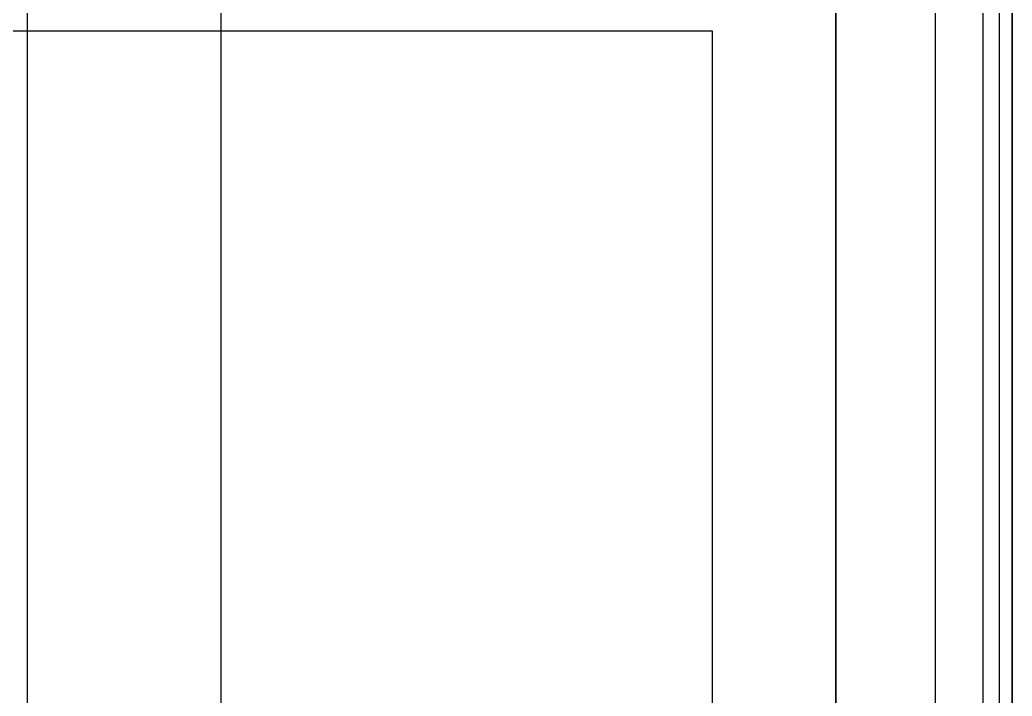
# Model space of a CAD drawing. Header units: inches. Extents: x 24920 to 61775, y 10942 to 38819.
# Drawn here: x 58772.3 to 58856.7, y 31254.3 to 31311.8 of the extents above; entities that cross this region are included whole.
import ezdxf

# ---------------------------------------------------------------- set-up
doc = ezdxf.new("R2010")
doc.units = ezdxf.units.IN
doc.header["$MEASUREMENT"] = 0
doc.layers.add('DS-FINISH', color=20, linetype='Continuous')
doc.layers.add('FF-FIXT', color=2, linetype='Continuous')

# ---------------------------------------------------------------- blocks, each defined once
blk = doc.blocks.new('A$C345957AA')
at = {"layer": 'FF-FIXT'}
for p, q in [((-195, 15), (200, 15)), ((-174, 0), (147.561, 0))]:
    blk.add_line(p, q, dxfattribs=at)
blk.add_lwpolyline([(-195, 15), (-195, 15), (-195, 10), (-200, 10), (-200, -5), (-180, -5), (-180, 0), (-175, 0), (-175, 5), (-174, 5), (-174, 0), (174, 0), (174, 5), (175, 5), (175, 0), (180, 0), (180, -5), (200, -5), (200, 10), (195, 10), (195, 15), (200, 15)], dxfattribs=at)
blk = doc.blocks.new('sgg')
at = {"layer": 'DS-FINISH', "color": 3}
blk.add_lwpolyline([(58657.09, 31771.565), (58855.599, 31771.559), (58855.556, 30421.498), (58497.805, 30421.495)], dxfattribs=at)
at = {"layer": 'FF-FIXT', "color": 8, "ltscale": 3}
for p, q in [((58850.184, 31001.84), (58850.181, 31148.84)), ((58854.181, 31148.84), (58854.183, 31076.81)), ((58856.684, 31001.84), (58856.681, 31148.84)), ((58772.934, 31137.842), (58772.934, 31012.838)), ((58789.434, 31012.839), (58789.434, 31137.842))]:
    blk.add_line(p, q, dxfattribs=at)
blk.add_lwpolyline([(58831.181, 31135.339), (58831.184, 31015.339), (58731.184, 31015.337), (58731.184, 31135.341)], close=True, dxfattribs=at)
at = {"layer": 'FF-FIXT', "ltscale": 3, "rotation": 270.0012214616058}
blk.add_blockref('A$C345957AA', (58841.683, 31075.339), dxfattribs=at)

msp = doc.modelspace()

# ---------------------------------------------------------------- block references
msp.add_blockref('sgg', (0, 175.5))

doc.saveas('drawing.dxf')
